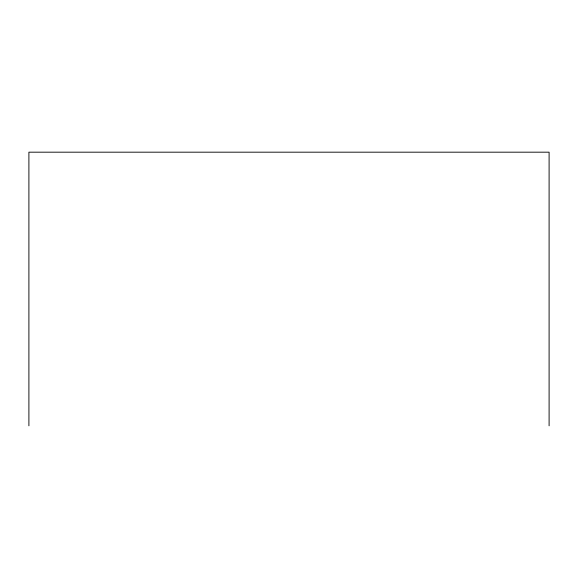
<?xml version="1.0" encoding="UTF-8"?>
<svg xmlns="http://www.w3.org/2000/svg" width="578" height="578" viewBox="0 0 578 578"><rect width="100%" height="100%" fill="white"/><g stroke="black" fill="none" stroke-linecap="round" stroke-linejoin="round"><path stroke-width="0.87" d="M549.1 425.82L549.1 152.18L28.9 152.18L28.9 425.82"/></g></svg>
